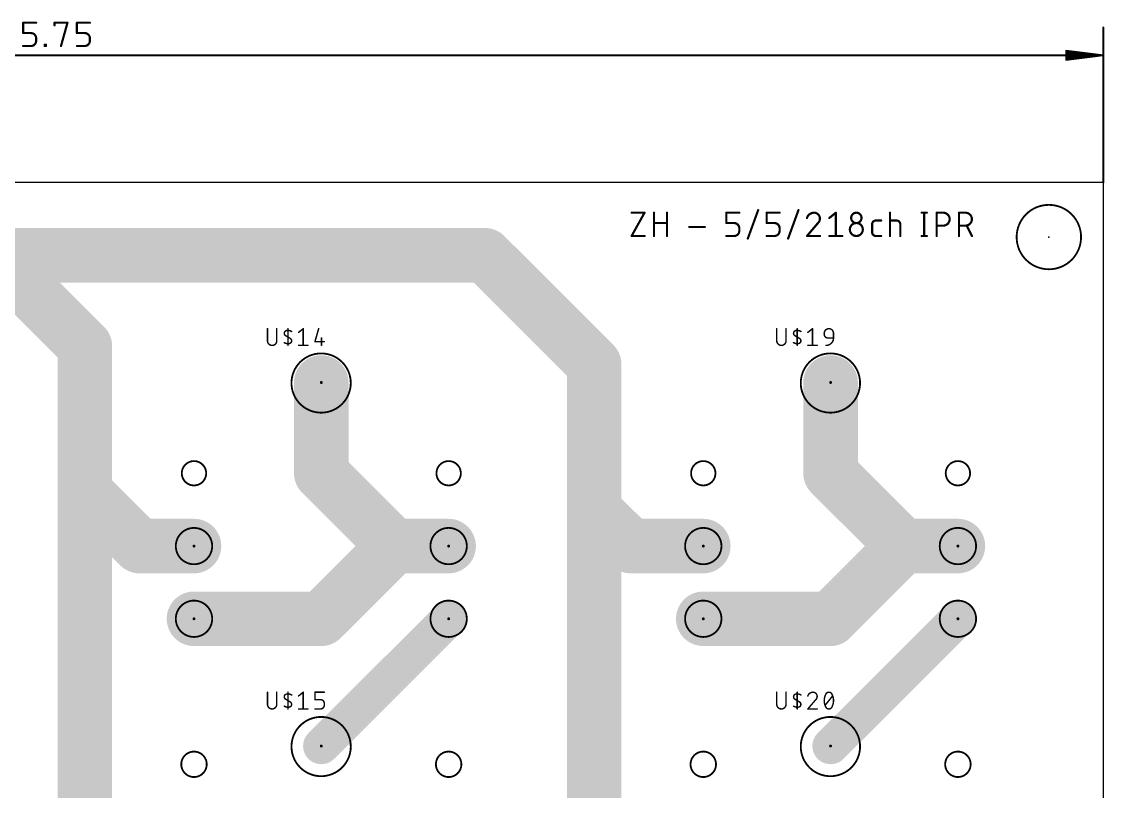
# Model space of a CAD drawing. Extents: x 3 to 156, y -1 to 93.
# Drawn here: x 80.7 to 156.3, y 38.7 to 92.5 of the extents above; entities that cross this region are included whole.
import ezdxf

# ---------------------------------------------------------------- set-up
doc = ezdxf.new("R2010")
doc.units = 0
for name, color, linetype in [('1', 12, 'CONTINUOUS'), ('17', 110, 'CONTINUOUS'), ('2', 41, 'CONTINUOUS'), ('20', 31, 'CONTINUOUS'), ('23', 53, 'CONTINUOUS'), ('25', 253, 'CONTINUOUS'), ('29', 253, 'CONTINUOUS'), ('30', 253, 'CONTINUOUS'), ('44', 253, 'CONTINUOUS')]:
    doc.layers.add(name, color=color, linetype=linetype)

# ---------------------------------------------------------------- blocks, each defined once
blk = doc.blocks.new('ROUNDP')
at = {"const_width": 0.5}
blk.add_lwpolyline([(0, -0.25, 1), (0, 0.25, 1), (0, -0.25)], format="xyb", dxfattribs=at)

msp = doc.modelspace()

# ---------------------------------------------------------------- linework, layer by layer
at = {"layer": '1'}
for points, const_width in [([(152.4, 75.22, 1), (152.4, 79.72, 1), (152.4, 75.22)], 0.127), ([(101.5746, 69.342, 326.0155), (101.6, 69.342)], 0.127), ([(101.6002, 69.3737, 1), (101.5998, 69.3103)], 0.0635), ([(101.5748, 69.3103, 1), (101.5744, 69.3737)], 0.0635), ([(137.1346, 69.342, 326.0155), (137.16, 69.342)], 0.127), ([(137.1602, 69.3737, 1), (137.1598, 69.3103)], 0.0635), ([(137.1348, 69.3103, 1), (137.1344, 69.3737)], 0.0635), ([(92.71, 60.1167, 1), (92.71, 61.8185, 1), (92.71, 60.1167)], 0.127), ([(110.49, 60.1167, 1), (110.49, 61.8185, 1), (110.49, 60.1167)], 0.127), ([(128.27, 60.1167, 1), (128.27, 61.8185, 1), (128.27, 60.1167)], 0.127), ([(146.05, 60.1167, 1), (146.05, 61.8185, 1), (146.05, 60.1167)], 0.127), ([(92.71, 54.61, 1), (92.71, 57.15, 1), (92.71, 54.61)], 0.127), ([(110.49, 54.61, 1), (110.49, 57.15, 1), (110.49, 54.61)], 0.127), ([(128.27, 54.61, 1), (128.27, 57.15, 1), (128.27, 54.61)], 0.127), ([(146.05, 54.61, 1), (146.05, 57.15, 1), (146.05, 54.61)], 0.127), ([(92.71, 49.53, 1), (92.71, 52.07, 1), (92.71, 49.53)], 0.127), ([(110.49, 49.53, 1), (110.49, 52.07, 1), (110.49, 49.53)], 0.127), ([(128.27, 49.53, 1), (128.27, 52.07, 1), (128.27, 49.53)], 0.127), ([(146.05, 49.53, 1), (146.05, 52.07, 1), (146.05, 49.53)], 0.127), ([(101.5746, 43.942, 326.0155), (101.6, 43.942)], 0.127), ([(101.6002, 43.9737, 1), (101.5998, 43.9103)], 0.0635), ([(101.5748, 43.9103, 1), (101.5744, 43.9737)], 0.0635), ([(137.1346, 43.942, 326.0155), (137.16, 43.942)], 0.127), ([(137.1602, 43.9737, 1), (137.1598, 43.9103)], 0.0635), ([(137.1348, 43.9103, 1), (137.1344, 43.9737)], 0.0635), ([(92.71, 39.7434, 1), (92.71, 41.5214, 1), (92.71, 39.7434)], 0.127), ([(110.49, 39.7434, 1), (110.49, 41.5214, 1), (110.49, 39.7434)], 0.127), ([(128.27, 39.7434, 1), (128.27, 41.5214, 1), (128.27, 39.7434)], 0.127), ([(146.05, 39.7434, 1), (146.05, 41.5214, 1), (146.05, 39.7434)], 0.127)]:
    msp.add_lwpolyline(points, format="xyb", dxfattribs=dict(at, const_width=const_width))
at = {"layer": '2'}
for points, const_width in [([(80.7843, 91.7238), (80.7843, 92.4463)], 0.1524), ([(80.7843, 92.4463), (81.6874, 92.4463)], 0.1524), ([(82.9726, 92.2657), (82.9726, 92.4463)], 0.1524), ([(82.9726, 92.4463), (83.8758, 92.4463)], 0.1524), ([(83.8758, 92.4463), (83.4242, 90.8207)], 0.1524), ([(84.5358, 91.7238), (84.5358, 92.4463)], 0.1524), ([(84.5358, 92.4463), (85.4389, 92.4463)], 0.1524), ([(81.3261, 91.7238), (80.7843, 91.7238)], 0.1524), ([(85.0776, 91.7238), (84.5358, 91.7238)], 0.1524), ([(156.21, 81.28), (156.21, 92.12)], 0.13), ([(80.7843, 90.8207), (81.3261, 90.8207)], 0.1524), ([(81.6874, 91.1819), (81.6874, 91.3626)], 0.1524), ([(82.2849, 90.8207), (82.2849, 90.911)], 0.1524), ([(82.2849, 90.911), (82.3752, 90.911)], 0.1524), ([(82.3752, 90.8207), (82.2849, 90.8207)], 0.1524), ([(82.3752, 90.911), (82.3752, 90.8207)], 0.1524), ([(84.5358, 90.8207), (85.0776, 90.8207)], 0.1524), ([(85.4389, 91.1819), (85.4389, 91.3626)], 0.1524), ([(156.145, 90.17), (10.225, 90.17)], 0.13), ([(156.145, 90.17), (153.61, 90.4892)], 0.13), ([(153.61, 90.4892), (153.61, 89.8508)], 0.13), ([(156.145, 90.17), (153.61, 90.43)], 0.13), ([(156.145, 90.17), (153.61, 90.3)], 0.13), ([(153.61, 89.8508), (156.145, 90.17)], 0.13), ([(153.61, 90.04), (156.145, 90.17)], 0.13), ([(153.61, 89.91), (156.145, 90.17)], 0.13), ([(131.3805, 77.3656), (132.103, 79.3524)], 0.1524), ([(134.1942, 77.3656), (134.9166, 79.3524)], 0.1524), ([(123.2662, 79.1718), (124.1693, 79.1718)], 0.1524), ([(124.1693, 79.1718), (123.2662, 77.5462)], 0.1524), ([(124.8293, 77.5462), (124.8293, 79.1718)], 0.1524), ([(125.7324, 79.1718), (125.7324, 77.5462)], 0.1524), ([(129.8834, 78.4493), (129.8834, 79.1718)], 0.1524), ([(129.8834, 79.1718), (130.7865, 79.1718)], 0.1524), ([(132.697, 78.4493), (132.697, 79.1718)], 0.1524), ([(132.697, 79.1718), (133.6001, 79.1718)], 0.1524), ([(137.0738, 78.8106), (137.5253, 79.1718)], 0.1524), ([(137.5253, 79.1718), (137.5253, 77.5462)], 0.1524), ([(140.3281, 78.6299), (140.6894, 78.6299)], 0.1524), ([(141.3059, 77.5462), (141.3059, 79.1718)], 0.1524), ([(141.3059, 78.6299), (141.7575, 78.6299)], 0.1524), ([(143.5186, 79.1718), (143.8798, 79.1718)], 0.1524), ([(143.6992, 79.1718), (143.6992, 77.5462)], 0.1524), ([(144.5714, 77.5462), (144.5714, 79.1718)], 0.1524), ([(144.5714, 79.1718), (145.0229, 79.1718)], 0.1524), ([(146.1226, 77.5462), (146.1226, 79.1718)], 0.1524), ([(146.1226, 79.1718), (146.5741, 79.1718)], 0.1524), ([(85.09, 69.85), (78.74, 76.2)], 3.81), ([(113.03, 76.2), (78.74, 76.2)], 3.81), ([(120.65, 68.58), (113.03, 76.2)], 3.81), ([(124.8293, 78.4493), (125.7324, 78.4493)], 0.1524), ([(127.2921, 78.1784), (128.3758, 78.1784)], 0.1524), ([(130.4253, 78.4493), (129.8834, 78.4493)], 0.1524), ([(130.7865, 77.9074), (130.7865, 78.0881)], 0.1524), ([(133.2389, 78.4493), (132.697, 78.4493)], 0.1524), ([(133.6001, 77.9074), (133.6001, 78.0881)], 0.1524), ([(136.2783, 78.4493), (135.5106, 77.5462)], 0.1524), ([(140.0572, 77.8171), (140.0572, 78.359)], 0.1524), ([(142.0284, 78.359), (142.0284, 77.5462)], 0.1524), ([(145.0229, 78.2687), (144.5714, 78.2687)], 0.1524), ([(146.5741, 78.2687), (146.1226, 78.2687)], 0.1524), ([(147.0257, 77.5462), (146.6644, 78.2687)], 0.1524), ([(123.2662, 77.5462), (124.1693, 77.5462)], 0.1524), ([(129.8834, 77.5462), (130.4253, 77.5462)], 0.1524), ([(132.697, 77.5462), (133.2389, 77.5462)], 0.1524), ([(135.5106, 77.5462), (136.4138, 77.5462)], 0.1524), ([(137.0738, 77.5462), (137.9769, 77.5462)], 0.1524), ([(140.6894, 77.5462), (140.3281, 77.5462)], 0.1524), ([(143.5186, 77.5462), (143.8798, 77.5462)], 0.1524), ([(85.09, 59.69), (85.09, 69.85)], 3.81), ([(120.65, 58.42), (120.65, 68.58)], 3.81), ([(101.6, 60.96), (101.6, 67.31)], 3.81), ([(137.16, 60.96), (137.16, 67.31)], 3.81), ([(106.68, 55.88), (101.6, 60.96)], 3.81), ([(142.24, 55.88), (137.16, 60.96)], 3.81), ([(88.9, 55.88), (85.09, 59.69)], 3.81), ([(85.09, 22.86), (85.09, 59.69)], 3.81), ([(123.19, 55.88), (120.65, 58.42)], 3.81), ([(120.65, 22.86), (120.65, 58.42)], 3.81), ([(92.71, 55.88), (88.9, 55.88)], 3.81), ([(101.6, 50.8), (106.68, 55.88)], 3.81), ([(110.49, 55.88), (106.68, 55.88)], 3.81), ([(128.27, 55.88), (123.19, 55.88)], 3.81), ([(137.16, 50.8), (142.24, 55.88)], 3.81), ([(146.05, 55.88), (142.24, 55.88)], 3.81), ([(92.71, 50.8), (101.6, 50.8)], 3.81), ([(128.27, 50.8), (137.16, 50.8)], 3.81), ([(101.6, 41.91), (110.49, 50.8)], 2.54), ([(137.16, 41.91), (146.05, 50.8)], 2.54)]:
    msp.add_lwpolyline(points, dxfattribs=dict(at, const_width=const_width))
for points, const_width in [([(80.8224, 92.4463, 1), (80.7462, 92.4463)], 0.0762), ([(80.7843, 92.4844, 1), (80.7843, 92.4082)], 0.0762), ([(81.6874, 92.4082, 1), (81.6874, 92.4844)], 0.0762), ([(83.0107, 92.4463, 1), (82.9345, 92.4463)], 0.0762), ([(82.9726, 92.4844, 1), (82.9726, 92.4082)], 0.0762), ([(82.9345, 92.2657, 1), (83.0107, 92.2657)], 0.0762), ([(83.9125, 92.4361, 1), (83.839, 92.4565)], 0.0762), ([(83.8758, 92.4082, 1), (83.8758, 92.4844)], 0.0762), ([(84.5739, 92.4463, 1), (84.4977, 92.4463)], 0.0762), ([(84.5358, 92.4844, 1), (84.5358, 92.4082)], 0.0762), ([(85.4389, 92.4082, 1), (85.4389, 92.4844)], 0.0762), ([(80.7843, 91.7619, 1), (80.7843, 91.6857)], 0.0762), ([(80.7462, 91.7238, 1), (80.8224, 91.7238)], 0.0762), ([(81.6874, 91.3626, 0.4142), (81.3261, 91.7238)], 0.1524), ([(81.3261, 91.7619, 1), (81.3261, 91.6857)], 0.0762), ([(81.3261, 91.6857, 1), (81.3261, 91.7619)], 0.0762), ([(84.5358, 91.7619, 1), (84.5358, 91.6857)], 0.0762), ([(84.4977, 91.7238, 1), (84.5739, 91.7238)], 0.0762), ([(85.4389, 91.3626, 0.4142), (85.0776, 91.7238)], 0.1524), ([(85.0776, 91.7619, 1), (85.0776, 91.6857)], 0.0762), ([(85.0776, 91.6857, 1), (85.0776, 91.7619)], 0.0762), ([(156.2425, 92.12, 1), (156.1775, 92.12)], 0.065), ([(80.7843, 90.8588, 1), (80.7843, 90.7826)], 0.0762), ([(81.3261, 90.8207, 0.4142), (81.6874, 91.1819)], 0.1524), ([(81.3261, 90.8588, 1), (81.3261, 90.7826)], 0.0762), ([(81.3261, 90.7826, 1), (81.3261, 90.8588)], 0.0762), ([(81.7255, 91.3626, 1), (81.6493, 91.3626)], 0.0762), ([(81.6493, 91.3626, 1), (81.7255, 91.3626)], 0.0762), ([(81.7255, 91.1819, 1), (81.6493, 91.1819)], 0.0762), ([(81.6493, 91.1819, 1), (81.7255, 91.1819)], 0.0762), ([(82.323, 90.911, 1), (82.2468, 90.911)], 0.0762), ([(82.2849, 90.9491, 1), (82.2849, 90.8729)], 0.0762), ([(82.2849, 90.8588, 1), (82.2849, 90.7826)], 0.0762), ([(82.2468, 90.8207, 1), (82.323, 90.8207)], 0.0762), ([(82.4133, 90.911, 1), (82.3371, 90.911)], 0.0762), ([(82.3371, 90.8207, 1), (82.4133, 90.8207)], 0.0762), ([(82.3752, 90.8729, 1), (82.3752, 90.9491)], 0.0762), ([(82.3752, 90.7826, 1), (82.3752, 90.8588)], 0.0762), ([(83.3875, 90.8309, 1), (83.4609, 90.8105)], 0.0762), ([(84.5358, 90.8588, 1), (84.5358, 90.7826)], 0.0762), ([(85.0776, 90.8207, 0.4142), (85.4389, 91.1819)], 0.1524), ([(85.0776, 90.8588, 1), (85.0776, 90.7826)], 0.0762), ([(85.0776, 90.7826, 1), (85.0776, 90.8588)], 0.0762), ([(85.477, 91.3626, 1), (85.4008, 91.3626)], 0.0762), ([(85.4008, 91.3626, 1), (85.477, 91.3626)], 0.0762), ([(85.477, 91.1819, 1), (85.4008, 91.1819)], 0.0762), ([(85.4008, 91.1819, 1), (85.477, 91.1819)], 0.0762), ([(153.6141, 90.5215, 1), (153.6059, 90.457)], 0.065), ([(153.6425, 90.4892, 1), (153.5775, 90.4892)], 0.065), ([(153.6133, 90.4623, 1), (153.6067, 90.3977)], 0.065), ([(153.6117, 90.3325, 1), (153.6083, 90.2675)], 0.065), ([(153.6083, 90.0725, 1), (153.6117, 90.0075)], 0.065), ([(153.6067, 89.9423, 1), (153.6133, 89.8777)], 0.065), ([(156.1491, 90.1378, 1), (156.1409, 90.2022)], 0.065), ([(156.1409, 90.1378, 1), (156.1491, 90.2022)], 0.065), ([(156.1483, 90.1377, 1), (156.1417, 90.2023)], 0.065), ([(156.1417, 90.1377, 1), (156.1483, 90.2023)], 0.065), ([(156.1433, 90.1375, 1), (156.1467, 90.2025)], 0.065), ([(156.1467, 90.1375, 1), (156.1433, 90.2025)], 0.065), ([(156.145, 90.1375, 1), (156.145, 90.2025)], 0.065), ([(153.6059, 89.883, 1), (153.6141, 89.8185)], 0.065), ([(153.5775, 89.8508, 1), (153.6425, 89.8508)], 0.065), ([(156.1775, 81.28, 1), (156.2425, 81.28)], 0.065), ([(132.1388, 79.3394, 1), (132.0672, 79.3654)], 0.0762), ([(134.9524, 79.3394, 1), (134.8808, 79.3654)], 0.0762), ([(123.2662, 79.2099, 1), (123.2662, 79.1337)], 0.0762), ([(124.2026, 79.1533, 1), (124.136, 79.1903)], 0.0762), ([(124.1693, 79.1337, 1), (124.1693, 79.2099)], 0.0762), ([(124.8674, 79.1718, 1), (124.7912, 79.1718)], 0.0762), ([(125.7705, 79.1718, 1), (125.6943, 79.1718)], 0.0762), ([(129.9215, 79.1718, 1), (129.8453, 79.1718)], 0.0762), ([(129.8834, 79.2099, 1), (129.8834, 79.1337)], 0.0762), ([(130.7865, 79.1337, 1), (130.7865, 79.2099)], 0.0762), ([(132.7351, 79.1718, 1), (132.6589, 79.1718)], 0.0762), ([(132.697, 79.2099, 1), (132.697, 79.1337)], 0.0762), ([(133.6001, 79.1337, 1), (133.6001, 79.2099)], 0.0762), ([(136.0074, 79.1718, 0.3252), (135.5106, 78.8106)], 0.1524), ([(135.4744, 78.8223, 1), (135.5469, 78.7988)], 0.0762), ([(136.4138, 78.7654, 0.4142), (136.0074, 79.1718)], 0.1524), ([(136.0074, 79.2099, 1), (136.0074, 79.1337)], 0.0762), ([(136.0074, 79.1337, 1), (136.0074, 79.2099)], 0.0762), ([(136.2783, 78.4493, 0.2053), (136.4138, 78.7654)], 0.1524), ([(136.4519, 78.7654, 1), (136.3757, 78.7654)], 0.0762), ([(136.3757, 78.7654, 1), (136.4519, 78.7654)], 0.0762), ([(137.05, 78.8403, 1), (137.0976, 78.7808)], 0.0762), ([(137.5634, 79.1718, 1), (137.4872, 79.1718)], 0.0762), ([(137.5491, 79.142, 1), (137.5015, 79.2016)], 0.0762), ([(139.319, 78.8106, 1), (138.5965, 78.8106)], 0.1524), ([(138.5965, 78.8106, 1), (139.319, 78.8106)], 0.1524), ([(138.6346, 78.8106, 1), (138.5584, 78.8106)], 0.0762), ([(138.5584, 78.8106, 1), (138.6346, 78.8106)], 0.0762), ([(139.3571, 78.8106, 1), (139.2809, 78.8106)], 0.0762), ([(139.2809, 78.8106, 1), (139.3571, 78.8106)], 0.0762), ([(140.3281, 78.6299, 0.4142), (140.0572, 78.359)], 0.1524), ([(140.3281, 78.668, 1), (140.3281, 78.5918)], 0.0762), ([(140.3281, 78.5918, 1), (140.3281, 78.668)], 0.0762), ([(140.6894, 78.5918, 1), (140.6894, 78.668)], 0.0762), ([(141.344, 79.1718, 1), (141.2678, 79.1718)], 0.0762), ([(141.3059, 78.668, 1), (141.3059, 78.5918)], 0.0762), ([(142.0284, 78.359, 0.4142), (141.7575, 78.6299)], 0.1524), ([(141.7575, 78.668, 1), (141.7575, 78.5918)], 0.0762), ([(141.7575, 78.5918, 1), (141.7575, 78.668)], 0.0762), ([(143.5186, 79.2099, 1), (143.5186, 79.1337)], 0.0762), ([(143.7373, 79.1718, 1), (143.6611, 79.1718)], 0.0762), ([(143.8798, 79.1337, 1), (143.8798, 79.2099)], 0.0762), ([(144.6095, 79.1718, 1), (144.5333, 79.1718)], 0.0762), ([(144.5714, 79.2099, 1), (144.5714, 79.1337)], 0.0762), ([(145.0229, 78.2687, 1), (145.0229, 79.1718)], 0.1524), ([(145.0229, 79.2099, 1), (145.0229, 79.1337)], 0.0762), ([(145.0229, 79.1337, 1), (145.0229, 79.2099)], 0.0762), ([(146.1607, 79.1718, 1), (146.0845, 79.1718)], 0.0762), ([(146.1226, 79.2099, 1), (146.1226, 79.1337)], 0.0762), ([(146.5741, 78.2687, 1), (146.5741, 79.1718)], 0.1524), ([(146.5741, 79.2099, 1), (146.5741, 79.1337)], 0.0762), ([(146.5741, 79.1337, 1), (146.5741, 79.2099)], 0.0762), ([(113.7035, 76.8735, 1), (112.3565, 75.5265)], 1.905), ([(113.03, 75.2475, 1), (113.03, 77.1525)], 1.905), ([(124.8293, 78.4874, 1), (124.8293, 78.4112)], 0.0762), ([(125.7324, 78.4112, 1), (125.7324, 78.4874)], 0.0762), ([(127.2921, 78.2165, 1), (127.2921, 78.1403)], 0.0762), ([(128.3758, 78.1403, 1), (128.3758, 78.2165)], 0.0762), ([(129.8834, 78.4874, 1), (129.8834, 78.4112)], 0.0762), ([(129.8453, 78.4493, 1), (129.9215, 78.4493)], 0.0762), ([(130.7865, 78.0881, 0.4142), (130.4253, 78.4493)], 0.1524), ([(130.4253, 78.4874, 1), (130.4253, 78.4112)], 0.0762), ([(130.4253, 77.5462, 0.4142), (130.7865, 77.9074)], 0.1524), ([(130.4253, 78.4112, 1), (130.4253, 78.4874)], 0.0762), ([(130.8246, 78.0881, 1), (130.7484, 78.0881)], 0.0762), ([(130.7484, 78.0881, 1), (130.8246, 78.0881)], 0.0762), ([(130.8246, 77.9074, 1), (130.7484, 77.9074)], 0.0762), ([(130.7484, 77.9074, 1), (130.8246, 77.9074)], 0.0762), ([(132.697, 78.4874, 1), (132.697, 78.4112)], 0.0762), ([(132.6589, 78.4493, 1), (132.7351, 78.4493)], 0.0762), ([(133.6001, 78.0881, 0.4142), (133.2389, 78.4493)], 0.1524), ([(133.2389, 78.4874, 1), (133.2389, 78.4112)], 0.0762), ([(133.2389, 77.5462, 0.4142), (133.6001, 77.9074)], 0.1524), ([(133.2389, 78.4112, 1), (133.2389, 78.4874)], 0.0762), ([(133.6382, 78.0881, 1), (133.562, 78.0881)], 0.0762), ([(133.562, 78.0881, 1), (133.6382, 78.0881)], 0.0762), ([(133.6382, 77.9074, 1), (133.562, 77.9074)], 0.0762), ([(133.562, 77.9074, 1), (133.6382, 77.9074)], 0.0762), ([(136.252, 78.4769, 1), (136.3046, 78.4217)], 0.0762), ([(136.3073, 78.4246, 1), (136.2493, 78.474)], 0.0762), ([(139.4093, 77.9978, 1), (138.5062, 77.9978)], 0.1524), ([(138.5062, 77.9978, 1), (139.4093, 77.9978)], 0.1524), ([(138.5443, 77.9978, 1), (138.4681, 77.9978)], 0.0762), ([(138.4681, 77.9978, 1), (138.5443, 77.9978)], 0.0762), ([(139.4474, 77.9978, 1), (139.3712, 77.9978)], 0.0762), ([(139.3712, 77.9978, 1), (139.4474, 77.9978)], 0.0762), ([(140.0953, 78.359, 1), (140.0191, 78.359)], 0.0762), ([(140.0191, 78.359, 1), (140.0953, 78.359)], 0.0762), ([(140.0572, 77.8171, 0.4142), (140.3281, 77.5462)], 0.1524), ([(140.0953, 77.8171, 1), (140.0191, 77.8171)], 0.0762), ([(142.0665, 78.359, 1), (141.9903, 78.359)], 0.0762), ([(141.9903, 78.359, 1), (142.0665, 78.359)], 0.0762), ([(144.5714, 78.3068, 1), (144.5714, 78.2306)], 0.0762), ([(145.0229, 78.3068, 1), (145.0229, 78.2306)], 0.0762), ([(145.0229, 78.2306, 1), (145.0229, 78.3068)], 0.0762), ([(146.1226, 78.3068, 1), (146.1226, 78.2306)], 0.0762), ([(146.5741, 78.3068, 1), (146.5741, 78.2306)], 0.0762), ([(146.5741, 78.2306, 1), (146.5741, 78.3068)], 0.0762), ([(146.6985, 78.2857, 1), (146.6303, 78.2516)], 0.0762), ([(123.2662, 77.5843, 1), (123.2662, 77.5081)], 0.0762), ([(123.2329, 77.5647, 1), (123.2995, 77.5277)], 0.0762), ([(124.1693, 77.5081, 1), (124.1693, 77.5843)], 0.0762), ([(124.7912, 77.5462, 1), (124.8674, 77.5462)], 0.0762), ([(125.6943, 77.5462, 1), (125.7705, 77.5462)], 0.0762), ([(129.8834, 77.5843, 1), (129.8834, 77.5081)], 0.0762), ([(130.4253, 77.5843, 1), (130.4253, 77.5081)], 0.0762), ([(130.4253, 77.5081, 1), (130.4253, 77.5843)], 0.0762), ([(131.3447, 77.3786, 1), (131.4163, 77.3526)], 0.0762), ([(132.697, 77.5843, 1), (132.697, 77.5081)], 0.0762), ([(133.2389, 77.5843, 1), (133.2389, 77.5081)], 0.0762), ([(133.2389, 77.5081, 1), (133.2389, 77.5843)], 0.0762), ([(134.1583, 77.3786, 1), (134.23, 77.3526)], 0.0762), ([(135.5106, 77.5843, 1), (135.5106, 77.5081)], 0.0762), ([(135.4816, 77.5709, 1), (135.5397, 77.5215)], 0.0762), ([(136.4138, 77.5081, 1), (136.4138, 77.5843)], 0.0762), ([(137.0738, 77.5843, 1), (137.0738, 77.5081)], 0.0762), ([(137.4872, 77.5462, 1), (137.5634, 77.5462)], 0.0762), ([(137.9769, 77.5081, 1), (137.9769, 77.5843)], 0.0762), ([(140.0191, 77.8171, 1), (140.0953, 77.8171)], 0.0762), ([(140.3281, 77.5843, 1), (140.3281, 77.5081)], 0.0762), ([(140.3281, 77.5081, 1), (140.3281, 77.5843)], 0.0762), ([(140.6894, 77.5081, 1), (140.6894, 77.5843)], 0.0762), ([(141.2678, 77.5462, 1), (141.344, 77.5462)], 0.0762), ([(141.9903, 77.5462, 1), (142.0665, 77.5462)], 0.0762), ([(143.5186, 77.5843, 1), (143.5186, 77.5081)], 0.0762), ([(143.6611, 77.5462, 1), (143.7373, 77.5462)], 0.0762), ([(143.8798, 77.5081, 1), (143.8798, 77.5843)], 0.0762), ([(144.5333, 77.5462, 1), (144.6095, 77.5462)], 0.0762), ([(146.0845, 77.5462, 1), (146.1607, 77.5462)], 0.0762), ([(146.9916, 77.5292, 1), (147.0597, 77.5632)], 0.0762), ([(86.0425, 69.85, 1), (84.1375, 69.85)], 1.905), ([(84.4165, 69.1765, 1), (85.7635, 70.5235)], 1.905), ([(121.6025, 68.58, 1), (119.6975, 68.58)], 1.905), ([(119.9765, 67.9065, 1), (121.3235, 69.2535)], 1.905), ([(102.5525, 67.31, 1), (100.6475, 67.31)], 1.905), ([(138.1125, 67.31, 1), (136.2075, 67.31)], 1.905), ([(102.2735, 61.6335, 1), (100.9265, 60.2865)], 1.905), ([(137.8335, 61.6335, 1), (136.4865, 60.2865)], 1.905), ([(85.7635, 60.3635, 1), (84.4165, 59.0165)], 1.905), ([(86.0425, 59.69, 1), (84.1375, 59.69)], 1.905), ([(100.6475, 60.96, 1), (102.5525, 60.96)], 1.905), ([(136.2075, 60.96, 1), (138.1125, 60.96)], 1.905), ([(84.1375, 59.69, 1), (86.0425, 59.69)], 1.905), ([(121.3235, 59.0935, 1), (119.9765, 57.7465)], 1.905), ([(121.6025, 58.42, 1), (119.6975, 58.42)], 1.905), ([(119.6975, 58.42, 1), (121.6025, 58.42)], 1.905), ([(88.9, 56.8325, 1), (88.9, 54.9275)], 1.905), ([(88.2265, 55.2065, 1), (89.5735, 56.5535)], 1.905), ([(92.71, 54.9275, 1), (92.71, 56.8325)], 1.905), ([(106.68, 56.8325, 1), (106.68, 54.9275)], 1.905), ([(107.3535, 55.2065, 1), (106.0065, 56.5535)], 1.905), ([(106.0065, 55.2065, 1), (107.3535, 56.5535)], 1.905), ([(110.49, 54.9275, 1), (110.49, 56.8325)], 1.905), ([(123.19, 56.8325, 1), (123.19, 54.9275)], 1.905), ([(122.5165, 55.2065, 1), (123.8635, 56.5535)], 1.905), ([(128.27, 54.9275, 1), (128.27, 56.8325)], 1.905), ([(142.24, 56.8325, 1), (142.24, 54.9275)], 1.905), ([(142.9135, 55.2065, 1), (141.5665, 56.5535)], 1.905), ([(141.5665, 55.2065, 1), (142.9135, 56.5535)], 1.905), ([(146.05, 54.9275, 1), (146.05, 56.8325)], 1.905), ([(92.71, 51.7525, 1), (92.71, 49.8475)], 1.905), ([(100.9265, 51.4735, 1), (102.2735, 50.1265)], 1.905), ([(101.6, 49.8475, 1), (101.6, 51.7525)], 1.905), ([(128.27, 51.7525, 1), (128.27, 49.8475)], 1.905), ([(136.4865, 51.4735, 1), (137.8335, 50.1265)], 1.905), ([(137.16, 49.8475, 1), (137.16, 51.7525)], 1.905), ([(110.939, 50.351, 1), (110.041, 51.249)], 1.27), ([(146.499, 50.351, 1), (145.601, 51.249)], 1.27), ([(101.151, 42.359, 1), (102.049, 41.461)], 1.27), ([(136.711, 42.359, 1), (137.609, 41.461)], 1.27)]:
    msp.add_lwpolyline(points, format="xyb", dxfattribs=dict(at, const_width=const_width))
at = {"layer": '20'}
for p, q in [((156.21, 81.28), (10.16, 81.28)), ((156.21, -1.27), (156.21, 81.28))]:
    msp.add_line(p, q, dxfattribs=at)
at = {"layer": '23'}
for p in [(152.4, 77.47), (101.6, 67.31), (137.16, 67.31), (92.71, 50.8), (110.49, 50.8), (128.27, 50.8), (146.05, 50.8), (101.6, 41.91), (137.16, 41.91)]:
    msp.add_point(p, dxfattribs=at)
at = {"layer": '25', "const_width": 0.1016}
for points in [[(97.8408, 71.0692), (97.8408, 70.2254)], [(98.4899, 70.2254), (98.4899, 71.0692)], [(99.2703, 69.9008), (99.2703, 71.0692)], [(100.0125, 70.8096), (100.3371, 71.0692)], [(100.3371, 71.0692), (100.3371, 69.9008)], [(101.4151, 71.0692), (101.1555, 70.1604)], [(133.4008, 71.0692), (133.4008, 70.2254)], [(134.0499, 70.2254), (134.0499, 71.0692)], [(134.8303, 69.9008), (134.8303, 71.0692)], [(135.5725, 70.8096), (135.8971, 71.0692)], [(135.8971, 71.0692), (135.8971, 69.9008)], [(99.2703, 70.485), (99.108, 70.5824)], [(99.2703, 70.485), (99.4325, 70.3876)], [(101.6099, 70.4201), (101.6099, 69.9008)], [(134.8303, 70.485), (134.668, 70.5824)], [(134.8303, 70.485), (134.9925, 70.3876)], [(136.7155, 70.6797), (136.7155, 70.7446)], [(137.3646, 70.4201), (136.9751, 70.4201)], [(137.3646, 70.7446), (137.3646, 70.4201)], [(100.0125, 69.9008), (100.6616, 69.9008)], [(101.1555, 70.1604), (101.8046, 70.1604)], [(135.5725, 69.9008), (136.2216, 69.9008)], [(97.8408, 45.6692), (97.8408, 44.8254)], [(98.4899, 44.8254), (98.4899, 45.6692)], [(99.2703, 44.5008), (99.2703, 45.6692)], [(100.0125, 45.4096), (100.3371, 45.6692)], [(100.3371, 45.6692), (100.3371, 44.5008)], [(101.1555, 45.1499), (101.1555, 45.6692)], [(101.1555, 45.6692), (101.8046, 45.6692)], [(133.4008, 45.6692), (133.4008, 44.8254)], [(134.0499, 44.8254), (134.0499, 45.6692)], [(134.8303, 44.5008), (134.8303, 45.6692)], [(136.7804, 44.7604), (137.2997, 45.4096)], [(99.2703, 45.085), (99.108, 45.1824)], [(99.2703, 45.085), (99.4325, 44.9876)], [(101.545, 45.1499), (101.1555, 45.1499)], [(101.8046, 44.7604), (101.8046, 44.8903)], [(134.8303, 45.085), (134.668, 45.1824)], [(134.8303, 45.085), (134.9925, 44.9876)], [(136.1242, 45.1499), (135.5725, 44.5008)], [(100.0125, 44.5008), (100.6616, 44.5008)], [(101.1555, 44.5008), (101.545, 44.5008)], [(135.5725, 44.5008), (136.2216, 44.5008)]]:
    msp.add_lwpolyline(points, dxfattribs=at)
at = {"layer": '25'}
for points, const_width in [([(97.8662, 71.0692, 1), (97.8154, 71.0692)], 0.0508), ([(98.5153, 71.0692, 1), (98.4645, 71.0692)], 0.0508), ([(99.2957, 71.0692, 1), (99.2449, 71.0692)], 0.0508), ([(100.3625, 71.0692, 1), (100.3117, 71.0692)], 0.0508), ([(100.3529, 71.0494, 1), (100.3212, 71.089)], 0.0508), ([(101.4396, 71.0622, 1), (101.3907, 71.0762)], 0.0508), ([(133.4262, 71.0692, 1), (133.3754, 71.0692)], 0.0508), ([(134.0753, 71.0692, 1), (134.0245, 71.0692)], 0.0508), ([(134.8557, 71.0692, 1), (134.8049, 71.0692)], 0.0508), ([(135.9224, 71.0692, 1), (135.8717, 71.0692)], 0.0508), ([(135.9129, 71.0494, 1), (135.8812, 71.089)], 0.0508), ([(137.3646, 70.7446, 1), (136.7155, 70.7446)], 0.1016), ([(99.1729, 70.9394, 0.6917), (99.108, 70.5824)], 0.1016), ([(99.121, 70.6041, 1), (99.0949, 70.5606)], 0.0508), ([(99.0949, 70.5606, 1), (99.121, 70.6041)], 0.0508), ([(99.1683, 70.9644, 1), (99.1774, 70.9144)], 0.0508), ([(99.5299, 70.8745, 0.1823), (99.1729, 70.9394)], 0.1016), ([(99.1774, 70.9144, 1), (99.1683, 70.9644)], 0.0508), ([(99.2833, 70.5068, 1), (99.2572, 70.4632)], 0.0508), ([(99.2572, 70.4632, 1), (99.2833, 70.5068)], 0.0508), ([(99.3676, 70.0306, 0.6917), (99.4325, 70.3876)], 0.1016), ([(99.4456, 70.4094, 1), (99.4195, 70.3659)], 0.0508), ([(99.4195, 70.3659, 1), (99.4456, 70.4094)], 0.0508), ([(99.5168, 70.8527, 1), (99.543, 70.8962)], 0.0508), ([(99.9966, 70.8294, 1), (100.0284, 70.7897)], 0.0508), ([(101.6353, 70.4201, 1), (101.5845, 70.4201)], 0.0508), ([(134.7329, 70.9394, 0.6917), (134.668, 70.5824)], 0.1016), ([(134.681, 70.6041, 1), (134.6549, 70.5606)], 0.0508), ([(134.6549, 70.5606, 1), (134.681, 70.6041)], 0.0508), ([(134.7283, 70.9644, 1), (134.7374, 70.9144)], 0.0508), ([(135.0899, 70.8745, 0.1823), (134.7329, 70.9394)], 0.1016), ([(134.7374, 70.9144, 1), (134.7283, 70.9644)], 0.0508), ([(134.8433, 70.5068, 1), (134.8172, 70.4632)], 0.0508), ([(134.8172, 70.4632, 1), (134.8433, 70.5068)], 0.0508), ([(134.9276, 70.0306, 0.6917), (134.9925, 70.3876)], 0.1016), ([(135.0056, 70.4094, 1), (134.9795, 70.3659)], 0.0508), ([(134.9795, 70.3659, 1), (135.0056, 70.4094)], 0.0508), ([(135.0768, 70.8527, 1), (135.103, 70.8962)], 0.0508), ([(135.5566, 70.8294, 1), (135.5884, 70.7897)], 0.0508), ([(136.7409, 70.7446, 1), (136.6901, 70.7446)], 0.0508), ([(136.6901, 70.7446, 1), (136.7409, 70.7446)], 0.0508), ([(136.7155, 70.6797, 0.4142), (136.9751, 70.4201)], 0.1016), ([(136.7409, 70.6797, 1), (136.6901, 70.6797)], 0.0508), ([(136.6901, 70.6797, 1), (136.7409, 70.6797)], 0.0508), ([(136.8453, 69.9008, 0.4142), (137.3646, 70.4201)], 0.1016), ([(136.9751, 70.4455, 1), (136.9751, 70.3947)], 0.0508), ([(136.9751, 70.3947, 1), (136.9751, 70.4455)], 0.0508), ([(137.39, 70.7446, 1), (137.3392, 70.7446)], 0.0508), ([(137.3392, 70.7446, 1), (137.39, 70.7446)], 0.0508), ([(137.39, 70.4201, 1), (137.3392, 70.4201)], 0.0508), ([(137.3392, 70.4201, 1), (137.39, 70.4201)], 0.0508), ([(137.3646, 70.3947, 1), (137.3646, 70.4455)], 0.0508), ([(97.8408, 70.2254, 1), (98.4899, 70.2254)], 0.1016), ([(97.8662, 70.2254, 1), (97.8154, 70.2254)], 0.0508), ([(97.8154, 70.2254, 1), (97.8662, 70.2254)], 0.0508), ([(98.5153, 70.2254, 1), (98.4645, 70.2254)], 0.0508), ([(98.4645, 70.2254, 1), (98.5153, 70.2254)], 0.0508), ([(99.0106, 70.0955, 0.1823), (99.3676, 70.0306)], 0.1016), ([(99.0237, 70.1173, 1), (98.9975, 70.0738)], 0.0508), ([(99.2449, 69.9008, 1), (99.2957, 69.9008)], 0.0508), ([(99.3631, 70.0556, 1), (99.3722, 70.0056)], 0.0508), ([(99.3722, 70.0056, 1), (99.3631, 70.0556)], 0.0508), ([(100.0125, 69.9262, 1), (100.0125, 69.8754)], 0.0508), ([(100.3117, 69.9008, 1), (100.3625, 69.9008)], 0.0508), ([(100.6616, 69.8754, 1), (100.6616, 69.9262)], 0.0508), ([(101.1555, 70.1858, 1), (101.1555, 70.135)], 0.0508), ([(101.1311, 70.1674, 1), (101.1799, 70.1535)], 0.0508), ([(101.5845, 69.9008, 1), (101.6353, 69.9008)], 0.0508), ([(101.8046, 70.135, 1), (101.8046, 70.1858)], 0.0508), ([(133.4008, 70.2254, 1), (134.0499, 70.2254)], 0.1016), ([(133.4262, 70.2254, 1), (133.3754, 70.2254)], 0.0508), ([(133.3754, 70.2254, 1), (133.4262, 70.2254)], 0.0508), ([(134.0753, 70.2254, 1), (134.0245, 70.2254)], 0.0508), ([(134.0245, 70.2254, 1), (134.0753, 70.2254)], 0.0508), ([(134.5706, 70.0955, 0.1823), (134.9276, 70.0306)], 0.1016), ([(134.5837, 70.1173, 1), (134.5575, 70.0738)], 0.0508), ([(134.8049, 69.9008, 1), (134.8557, 69.9008)], 0.0508), ([(134.9231, 70.0556, 1), (134.9322, 70.0056)], 0.0508), ([(134.9322, 70.0056, 1), (134.9231, 70.0556)], 0.0508), ([(135.5725, 69.9262, 1), (135.5725, 69.8754)], 0.0508), ([(135.8717, 69.9008, 1), (135.9224, 69.9008)], 0.0508), ([(136.2216, 69.8754, 1), (136.2216, 69.9262)], 0.0508), ([(136.8453, 69.9262, 1), (136.8453, 69.8754)], 0.0508), ([(97.8662, 45.6692, 1), (97.8154, 45.6692)], 0.0508), ([(98.5153, 45.6692, 1), (98.4645, 45.6692)], 0.0508), ([(99.1729, 45.5394, 0.6917), (99.108, 45.1824)], 0.1016), ([(99.1683, 45.5644, 1), (99.1774, 45.5144)], 0.0508), ([(99.5299, 45.4745, 0.1823), (99.1729, 45.5394)], 0.1016), ([(99.1774, 45.5144, 1), (99.1683, 45.5644)], 0.0508), ([(99.2957, 45.6692, 1), (99.2449, 45.6692)], 0.0508), ([(99.5168, 45.4527, 1), (99.543, 45.4962)], 0.0508), ([(99.9966, 45.4294, 1), (100.0284, 45.3897)], 0.0508), ([(100.3625, 45.6692, 1), (100.3117, 45.6692)], 0.0508), ([(100.3529, 45.6494, 1), (100.3212, 45.689)], 0.0508), ([(101.1809, 45.6692, 1), (101.1301, 45.6692)], 0.0508), ([(101.1555, 45.6946, 1), (101.1555, 45.6438)], 0.0508), ([(101.8046, 45.6438, 1), (101.8046, 45.6946)], 0.0508), ([(133.4262, 45.6692, 1), (133.3754, 45.6692)], 0.0508), ([(134.0753, 45.6692, 1), (134.0245, 45.6692)], 0.0508), ([(134.7329, 45.5394, 0.6917), (134.668, 45.1824)], 0.1016), ([(134.7283, 45.5644, 1), (134.7374, 45.5144)], 0.0508), ([(135.0899, 45.4745, 0.1823), (134.7329, 45.5394)], 0.1016), ([(134.7374, 45.5144, 1), (134.7283, 45.5644)], 0.0508), ([(134.8557, 45.6692, 1), (134.8049, 45.6692)], 0.0508), ([(135.0768, 45.4527, 1), (135.103, 45.4962)], 0.0508), ([(135.9295, 45.6692, 0.3252), (135.5725, 45.4096)], 0.1016), ([(135.5483, 45.4174, 1), (135.5967, 45.4017)], 0.0508), ([(136.2216, 45.3771, 0.4142), (135.9295, 45.6692)], 0.1016), ([(135.9295, 45.6946, 1), (135.9295, 45.6438)], 0.0508), ([(135.9295, 45.6438, 1), (135.9295, 45.6946)], 0.0508), ([(136.1242, 45.1499, 0.2053), (136.2216, 45.3771)], 0.1016), ([(136.247, 45.3771, 1), (136.1962, 45.3771)], 0.0508), ([(136.1962, 45.3771, 1), (136.247, 45.3771)], 0.0508), ([(136.8129, 45.5069, 0.1139), (136.7155, 45.085)], 0.1016), ([(136.7888, 45.5152, 1), (136.8369, 45.4987)], 0.0508), ([(137.04, 45.6692, 0.3205), (136.8129, 45.5069)], 0.1016), ([(136.8357, 45.4958, 1), (136.79, 45.5181)], 0.0508), ([(137.2672, 45.5069, 0.3205), (137.04, 45.6692)], 0.1016), ([(137.04, 45.6946, 1), (137.04, 45.6438)], 0.0508), ([(137.04, 45.6438, 1), (137.04, 45.6946)], 0.0508), ([(137.2901, 45.5181, 1), (137.2444, 45.4958)], 0.0508), ([(137.3646, 45.085, 0.1139), (137.2672, 45.5069)], 0.1016), ([(137.2432, 45.4987, 1), (137.2913, 45.5152)], 0.0508), ([(137.3195, 45.3937, 1), (137.2799, 45.4254)], 0.0508), ([(97.8408, 44.8254, 1), (98.4899, 44.8254)], 0.1016), ([(97.8662, 44.8254, 1), (97.8154, 44.8254)], 0.0508), ([(97.8154, 44.8254, 1), (97.8662, 44.8254)], 0.0508), ([(98.5153, 44.8254, 1), (98.4645, 44.8254)], 0.0508), ([(98.4645, 44.8254, 1), (98.5153, 44.8254)], 0.0508), ([(99.0106, 44.6955, 0.1823), (99.3676, 44.6306)], 0.1016), ([(99.0237, 44.7173, 1), (98.9975, 44.6738)], 0.0508), ([(99.121, 45.2041, 1), (99.0949, 45.1606)], 0.0508), ([(99.0949, 45.1606, 1), (99.121, 45.2041)], 0.0508), ([(99.2833, 45.1068, 1), (99.2572, 45.0632)], 0.0508), ([(99.2572, 45.0632, 1), (99.2833, 45.1068)], 0.0508), ([(99.3676, 44.6306, 0.6917), (99.4325, 44.9876)], 0.1016), ([(99.3631, 44.6556, 1), (99.3722, 44.6056)], 0.0508), ([(99.3722, 44.6056, 1), (99.3631, 44.6556)], 0.0508), ([(99.4456, 45.0094, 1), (99.4195, 44.9659)], 0.0508), ([(99.4195, 44.9659, 1), (99.4456, 45.0094)], 0.0508), ([(101.1555, 45.1753, 1), (101.1555, 45.1245)], 0.0508), ([(101.1301, 45.1499, 1), (101.1809, 45.1499)], 0.0508), ([(101.8046, 44.8903, 0.4142), (101.545, 45.1499)], 0.1016), ([(101.545, 45.1753, 1), (101.545, 45.1245)], 0.0508), ([(101.545, 44.5008, 0.4142), (101.8046, 44.7604)], 0.1016), ([(101.545, 45.1245, 1), (101.545, 45.1753)], 0.0508), ([(101.83, 44.8903, 1), (101.7792, 44.8903)], 0.0508), ([(101.7792, 44.8903, 1), (101.83, 44.8903)], 0.0508), ([(101.83, 44.7604, 1), (101.7792, 44.7604)], 0.0508), ([(101.7792, 44.7604, 1), (101.83, 44.7604)], 0.0508), ([(133.4008, 44.8254, 1), (134.0499, 44.8254)], 0.1016), ([(133.4262, 44.8254, 1), (133.3754, 44.8254)], 0.0508), ([(133.3754, 44.8254, 1), (133.4262, 44.8254)], 0.0508), ([(134.0753, 44.8254, 1), (134.0245, 44.8254)], 0.0508), ([(134.0245, 44.8254, 1), (134.0753, 44.8254)], 0.0508), ([(134.5706, 44.6955, 0.1823), (134.9276, 44.6306)], 0.1016), ([(134.5837, 44.7173, 1), (134.5575, 44.6738)], 0.0508), ([(134.681, 45.2041, 1), (134.6549, 45.1606)], 0.0508), ([(134.6549, 45.1606, 1), (134.681, 45.2041)], 0.0508), ([(134.8433, 45.1068, 1), (134.8172, 45.0632)], 0.0508), ([(134.8172, 45.0632, 1), (134.8433, 45.1068)], 0.0508), ([(134.9276, 44.6306, 0.6917), (134.9925, 44.9876)], 0.1016), ([(134.9231, 44.6556, 1), (134.9322, 44.6056)], 0.0508), ([(134.9322, 44.6056, 1), (134.9231, 44.6556)], 0.0508), ([(135.0056, 45.0094, 1), (134.9795, 44.9659)], 0.0508), ([(134.9795, 44.9659, 1), (135.0056, 45.0094)], 0.0508), ([(136.1067, 45.1683, 1), (136.1418, 45.1315)], 0.0508), ([(136.1436, 45.1335, 1), (136.1049, 45.1664)], 0.0508), ([(136.7155, 45.085, 0.1139), (136.8129, 44.6631)], 0.1016), ([(136.7409, 45.085, 1), (136.6901, 45.085)], 0.0508), ([(136.6901, 45.085, 1), (136.7409, 45.085)], 0.0508), ([(136.7606, 44.7763, 1), (136.8002, 44.7446)], 0.0508), ([(136.8369, 44.6713, 1), (136.7888, 44.6548)], 0.0508), ([(136.8129, 44.6631, 0.3205), (137.04, 44.5008)], 0.1016), ([(136.79, 44.6519, 1), (136.8357, 44.6742)], 0.0508), ([(137.04, 44.5008, 0.3205), (137.2672, 44.6631)], 0.1016), ([(137.2672, 44.6631, 0.1139), (137.3646, 45.085)], 0.1016), ([(137.2444, 44.6742, 1), (137.2901, 44.6519)], 0.0508), ([(137.2913, 44.6548, 1), (137.2432, 44.6713)], 0.0508), ([(137.39, 45.085, 1), (137.3392, 45.085)], 0.0508), ([(137.3392, 45.085, 1), (137.39, 45.085)], 0.0508), ([(99.2449, 44.5008, 1), (99.2957, 44.5008)], 0.0508), ([(100.0125, 44.5262, 1), (100.0125, 44.4754)], 0.0508), ([(100.3117, 44.5008, 1), (100.3625, 44.5008)], 0.0508), ([(100.6616, 44.4754, 1), (100.6616, 44.5262)], 0.0508), ([(101.1555, 44.5262, 1), (101.1555, 44.4754)], 0.0508), ([(101.545, 44.5262, 1), (101.545, 44.4754)], 0.0508), ([(101.545, 44.4754, 1), (101.545, 44.5262)], 0.0508), ([(134.8049, 44.5008, 1), (134.8557, 44.5008)], 0.0508), ([(135.5531, 44.5173, 1), (135.5919, 44.4843)], 0.0508), ([(135.5725, 44.5262, 1), (135.5725, 44.4754)], 0.0508), ([(136.2216, 44.4754, 1), (136.2216, 44.5262)], 0.0508), ([(137.04, 44.5262, 1), (137.04, 44.4754)], 0.0508), ([(137.04, 44.4754, 1), (137.04, 44.5262)], 0.0508)]:
    msp.add_lwpolyline(points, format="xyb", dxfattribs=dict(at, const_width=const_width))
at = {"layer": '44'}
for centre in [(101.6, 67.31), (137.16, 67.31), (92.71, 55.88), (110.49, 55.88), (128.27, 55.88), (146.05, 55.88), (92.71, 50.8), (110.49, 50.8), (128.27, 50.8), (146.05, 50.8), (101.6, 41.91), (137.16, 41.91)]:
    msp.add_circle(centre, 0, dxfattribs=at)

# ---------------------------------------------------------------- block references
at = {"layer": '17', "xscale": 0.0002, "yscale": 0.0002}
for p in [(101.6, 67.31), (101.6, 67.31), (101.6, 67.31), (101.6, 67.31), (101.6, 67.31), (101.6, 67.31), (101.6, 67.31), (101.6, 67.31), (101.6, 67.31), (101.6, 67.31), (101.6, 67.31), (101.6, 67.31), (101.6, 67.31), (101.6, 67.31), (101.6, 67.31), (101.6, 67.31), (137.16, 67.31), (137.16, 67.31), (137.16, 67.31), (137.16, 67.31), (137.16, 67.31), (137.16, 67.31), (137.16, 67.31), (137.16, 67.31), (137.16, 67.31), (137.16, 67.31), (137.16, 67.31), (137.16, 67.31), (137.16, 67.31), (137.16, 67.31), (137.16, 67.31), (137.16, 67.31), (92.71, 55.88), (92.71, 55.88), (92.71, 55.88), (92.71, 55.88), (92.71, 55.88), (92.71, 55.88), (92.71, 55.88), (92.71, 55.88), (92.71, 55.88), (92.71, 55.88), (92.71, 55.88), (92.71, 55.88), (92.71, 55.88), (92.71, 55.88), (92.71, 55.88), (92.71, 55.88), (110.49, 55.88), (110.49, 55.88), (110.49, 55.88), (110.49, 55.88), (110.49, 55.88), (110.49, 55.88), (110.49, 55.88), (110.49, 55.88), (110.49, 55.88), (110.49, 55.88), (110.49, 55.88), (110.49, 55.88), (110.49, 55.88), (110.49, 55.88), (110.49, 55.88), (110.49, 55.88), (128.27, 55.88), (128.27, 55.88), (128.27, 55.88), (128.27, 55.88), (128.27, 55.88), (128.27, 55.88), (128.27, 55.88), (128.27, 55.88), (128.27, 55.88), (128.27, 55.88), (128.27, 55.88), (128.27, 55.88), (128.27, 55.88), (128.27, 55.88), (128.27, 55.88), (128.27, 55.88), (146.05, 55.88), (146.05, 55.88), (146.05, 55.88), (146.05, 55.88), (146.05, 55.88), (146.05, 55.88), (146.05, 55.88), (146.05, 55.88), (146.05, 55.88), (146.05, 55.88), (146.05, 55.88), (146.05, 55.88), (146.05, 55.88), (146.05, 55.88), (146.05, 55.88), (146.05, 55.88), (92.71, 50.8), (92.71, 50.8), (92.71, 50.8), (92.71, 50.8), (92.71, 50.8), (92.71, 50.8), (92.71, 50.8), (92.71, 50.8), (92.71, 50.8), (92.71, 50.8), (92.71, 50.8), (92.71, 50.8), (92.71, 50.8), (92.71, 50.8), (92.71, 50.8), (92.71, 50.8), (110.49, 50.8), (110.49, 50.8), (110.49, 50.8), (110.49, 50.8), (110.49, 50.8), (110.49, 50.8), (110.49, 50.8), (110.49, 50.8), (110.49, 50.8), (110.49, 50.8), (110.49, 50.8), (110.49, 50.8), (110.49, 50.8), (110.49, 50.8), (110.49, 50.8), (110.49, 50.8), (128.27, 50.8), (128.27, 50.8), (128.27, 50.8), (128.27, 50.8), (128.27, 50.8), (128.27, 50.8), (128.27, 50.8), (128.27, 50.8), (128.27, 50.8), (128.27, 50.8), (128.27, 50.8), (128.27, 50.8), (128.27, 50.8), (128.27, 50.8), (128.27, 50.8), (128.27, 50.8), (146.05, 50.8), (146.05, 50.8), (146.05, 50.8), (146.05, 50.8), (146.05, 50.8), (146.05, 50.8), (146.05, 50.8), (146.05, 50.8), (146.05, 50.8), (146.05, 50.8), (146.05, 50.8), (146.05, 50.8), (146.05, 50.8), (146.05, 50.8), (146.05, 50.8), (146.05, 50.8), (101.6, 41.91), (101.6, 41.91), (101.6, 41.91), (101.6, 41.91), (101.6, 41.91), (101.6, 41.91), (101.6, 41.91), (101.6, 41.91), (101.6, 41.91), (101.6, 41.91), (101.6, 41.91), (101.6, 41.91), (101.6, 41.91), (101.6, 41.91), (101.6, 41.91), (101.6, 41.91), (137.16, 41.91), (137.16, 41.91), (137.16, 41.91), (137.16, 41.91), (137.16, 41.91), (137.16, 41.91), (137.16, 41.91), (137.16, 41.91), (137.16, 41.91), (137.16, 41.91), (137.16, 41.91), (137.16, 41.91), (137.16, 41.91), (137.16, 41.91), (137.16, 41.91), (137.16, 41.91)]:
    msp.add_blockref('ROUNDP', p, dxfattribs=at)
at = {"layer": '29', "xscale": 0.2034, "yscale": 0.2034}
for p in [(101.6, 67.31), (137.16, 67.31), (92.71, 55.88), (110.49, 55.88), (128.27, 55.88), (146.05, 55.88), (92.71, 50.8), (110.49, 50.8), (128.27, 50.8), (146.05, 50.8), (101.6, 41.91), (137.16, 41.91)]:
    msp.add_blockref('ROUNDP', p, dxfattribs=at)
at = {"layer": '30', "xscale": 0.2034, "yscale": 0.2034}
for p in [(101.6, 67.31), (137.16, 67.31), (92.71, 55.88), (110.49, 55.88), (128.27, 55.88), (146.05, 55.88), (92.71, 50.8), (110.49, 50.8), (128.27, 50.8), (146.05, 50.8), (101.6, 41.91), (137.16, 41.91)]:
    msp.add_blockref('ROUNDP', p, dxfattribs=at)

doc.saveas('drawing.dxf')
